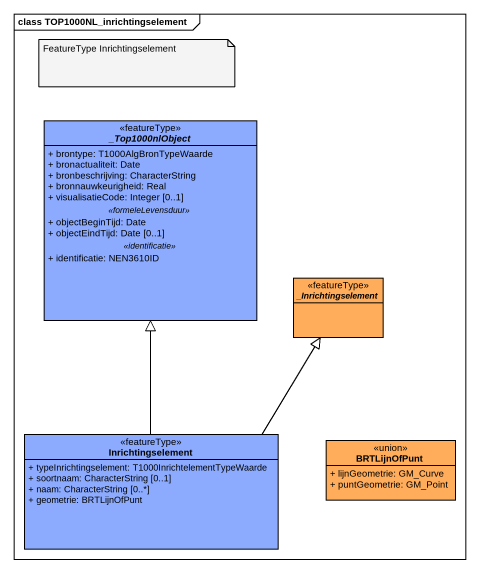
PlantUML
@startuml
mainframe class TOP1000NL_inrichtingselement
hide circle
hide empty members
skinparam classAttributeIconSize 0
abstract class "_Top1000nlObject" as Top1000nlObject <<featureType>> #8CABFE {
  + brontype: T1000AlgBronTypeWaarde
  + bronactualiteit: Date
  + bronbeschrijving: CharacterString
  + bronnauwkeurigheid: Real
  + visualisatieCode: Integer [0..1]
  .. <<formeleLevensduur>> ..
  + objectBeginTijd: Date
  + objectEindTijd: Date [0..1]
  .. <<identificatie>> ..
  + identificatie: NEN3610ID
}
abstract class "_Inrichtingselement" as Inrichtingselement <<featureType>> #FFAD5B
class "Inrichtingselement" as Inrichtingselement_2 <<featureType>> #8CABFE {
  + typeInrichtingselement: T1000InrichtelementTypeWaarde
  + soortnaam: CharacterString [0..1]
  + naam: CharacterString [0..*]
  + geometrie: BRTLijnOfPunt
}
class BRTLijnOfPunt <<union>> #FFAD5B {
  + lijnGeometrie: GM_Curve
  + puntGeometrie: GM_Point
}
Inrichtingselement_2 -up-|> Top1000nlObject
Inrichtingselement_2 -up-|> Inrichtingselement
note as N1
  FeatureType Inrichtingselement
end note
@enduml
